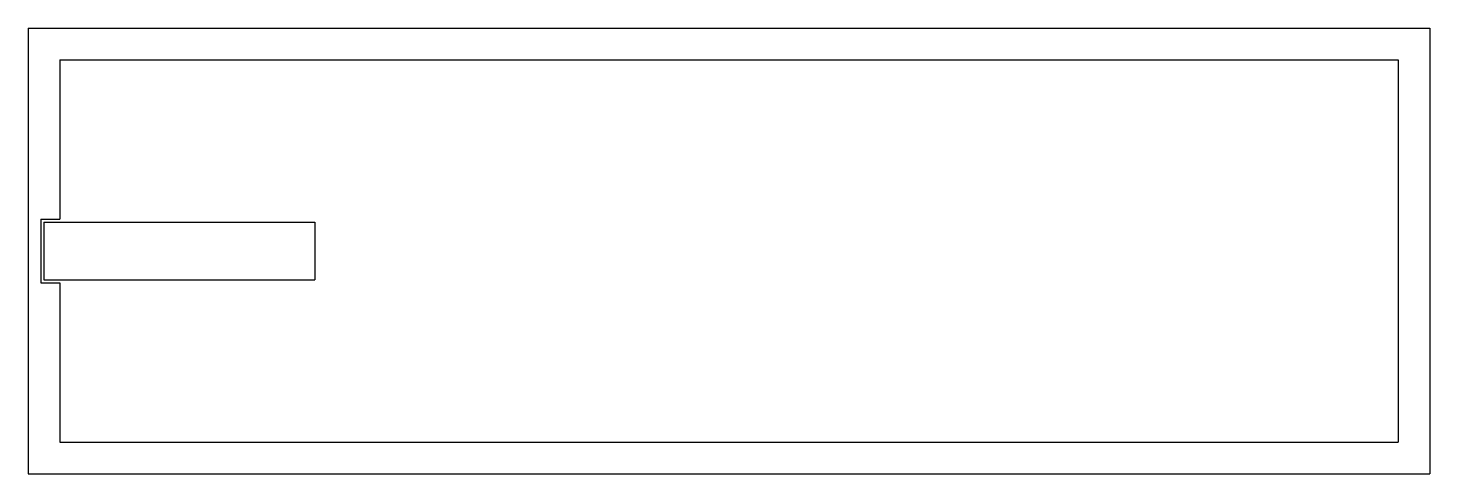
# Model space of a CAD drawing. Header units: metres. Extents: x -220 to 220, y -70 to 70.
import ezdxf

# ---------------------------------------------------------------- set-up
doc = ezdxf.new("R2010")
doc.units = ezdxf.units.M

msp = doc.modelspace()

# ---------------------------------------------------------------- linework, layer by layer
for p, q in [((-220, 70), (220, 70)), ((-220, 70), (-220, -70)), ((220, 70), (220, -70)), ((-210, 60), (210, 60)), ((-210, 60), (-210, 10)), ((210, 60), (210, -60)), ((-216, 10), (-210, 10)), ((-216, 10), (-216, -10)), ((-215, 9), (-130, 9)), ((-215, 9), (-215, -9)), ((-130, 9), (-130, -9)), ((-216, -10), (-210, -10)), ((-215, -9), (-130, -9)), ((-210, -10), (-210, -60)), ((-210, -60), (210, -60)), ((-220, -70), (220, -70))]:
    msp.add_line(p, q)

doc.saveas('drawing.dxf')
